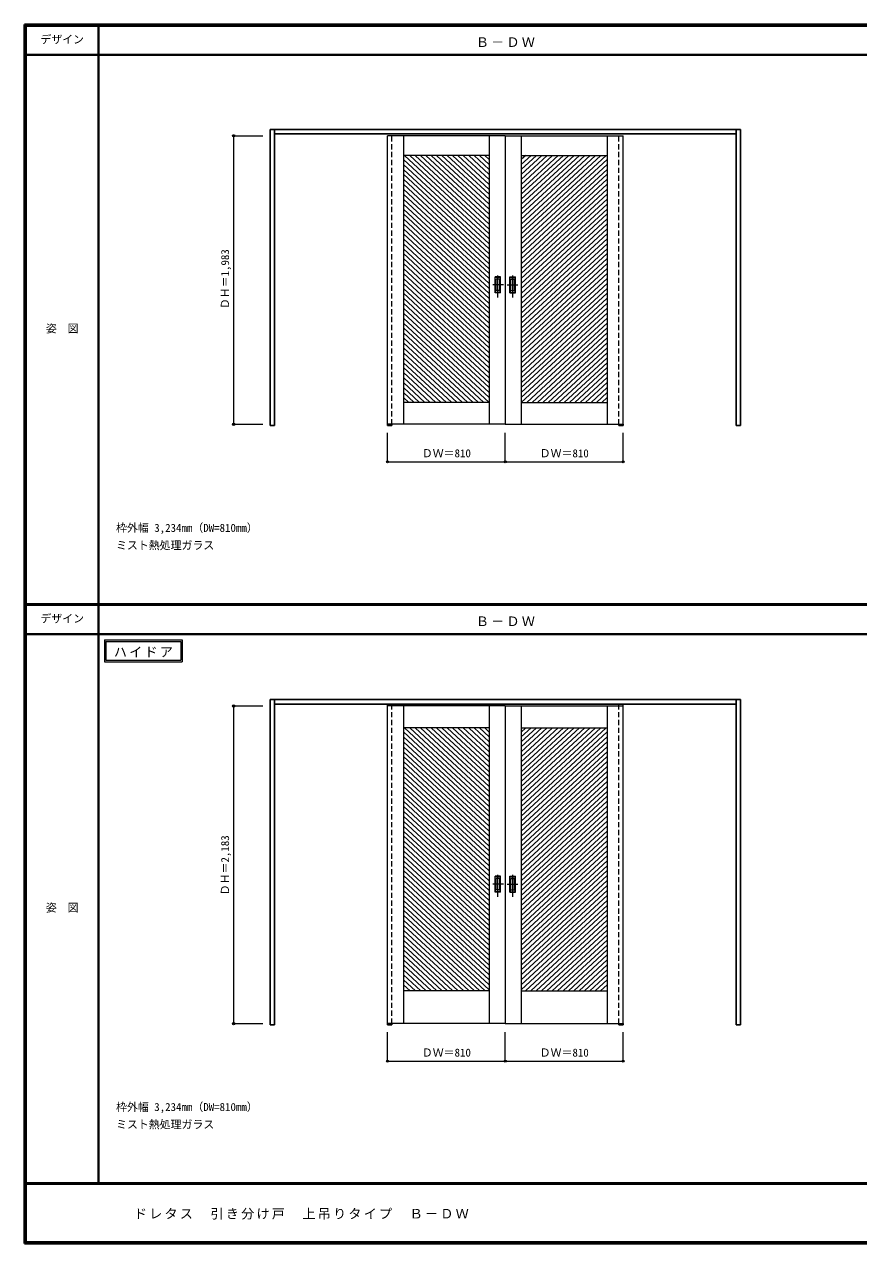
# Model space of a CAD drawing. Units: millimetres, scale not verified. Extents: x -6000 to 5700, y -4307 to 4175.
# Drawn here: x -6000 to -267, y -4205 to 4175 of the extents above; entities that cross this region are included whole.
import ezdxf
from ezdxf.enums import TextEntityAlignment as Align

# ---------------------------------------------------------------- set-up
doc = ezdxf.new("R2010")
doc.units = ezdxf.units.MM
doc.header["$LTSCALE"] = 30
doc.header["$PDMODE"] = 32
doc.header["$PDSIZE"] = 15
doc.linetypes.add('CHAIN1', pattern=[8, 5, -1, 1, -1])
doc.linetypes.add('DASHED1', pattern=[1.8, 1.2, -0.6])
for name, color, linetype, lineweight in [('0-2_扉', 7, 'Continuous', 18), ('0-4_枠', 3, 'Continuous', 25), ('0-6_引手', 7, 'Continuous', 18), ('0-A_文字', 7, 'Continuous', 18), ('0-B_寸法', 7, 'Continuous', 9), ('0-C_ハッチ', 4, 'Continuous', 9), ('F-1_枠', 6, 'Continuous', 40), ('F-A_文字', 7, 'Continuous', 18)]:
    doc.layers.add(name, color=color, linetype=linetype, lineweight=lineweight)
doc.styles.add('ＭＳ ゴシック', font='')
doc.styles.get('ＭＳ ゴシック').set_extended_font_data('MS Gothic')

msp = doc.modelspace()

# ---------------------------------------------------------------- linework, layer by layer
at = {"layer": '0-2_扉', "color": 4, "linetype": 'DASHED1', "lineweight": 9}
for p, q in [((-3505, 1426), (-3505, 3423)), ((-3475, 1426), (-3475, 3423)), ((-1915, 1426), (-1915, 3423)), ((-1885, 1426), (-1885, 3423))]:
    msp.add_line(p, q, dxfattribs=at)
at = {"layer": '0-2_扉'}
for p, q in [((-2695, 3409.5), (-3505, 3409.5)), ((-3395, 3409.5), (-3395, 1426.5)), ((-2805, 3409.5), (-2805, 1426.5)), ((-2695, 3409.5), (-2695, 1426.5)), ((-2695, 3409.5), (-1885, 3409.5)), ((-2695, 3409.5), (-2695, 1426.5)), ((-2585, 3409.5), (-2585, 1426.5)), ((-1995, 3409.5), (-1995, 1426.5)), ((-2805, 3274.5), (-3395, 3274.5)), ((-2585, 3274.5), (-1995, 3274.5)), ((-2805, 1576.5), (-3395, 1576.5)), ((-2585, 1576.5), (-1995, 1576.5)), ((-2695, -509.75), (-3505, -509.75)), ((-3395, -509.75), (-3395, -2692.75)), ((-2805, -509.75), (-2805, -2692.75)), ((-2695, -509.75), (-2695, -2692.75)), ((-2695, -509.75), (-1885, -509.75)), ((-2695, -509.75), (-2695, -2692.75)), ((-2585, -509.75), (-2585, -2692.75)), ((-1995, -509.75), (-1995, -2692.75)), ((-2805, -659.75), (-3395, -659.75)), ((-2585, -659.75), (-1995, -659.75)), ((-2805, -2467.75), (-3395, -2467.75)), ((-2585, -2467.75), (-1995, -2467.75))]:
    msp.add_line(p, q, dxfattribs=at)
at = {"layer": '0-2_扉', "color": 3, "lineweight": 25}
for p, q in [((-3505, 1426.5), (-3505, 1418)), ((-3475, 1426.5), (-3475, 1418)), ((-1915, 1426.5), (-1915, 1418)), ((-1885, 1426.5), (-1885, 1418)), ((-3505, 1418), (-3475, 1418)), ((-1915, 1418), (-1885, 1418))]:
    msp.add_line(p, q, dxfattribs=at)
at = {"layer": '0-2_扉'}
for points in [[(-2695, 1426.5), (-3505, 1426.5), (-3505, 3409.5)], [(-2695, 1426.5), (-1885, 1426.5), (-1885, 3409.5)], [(-2695, -2692.75), (-3505, -2692.75), (-3505, -509.75)], [(-2695, -2692.75), (-1885, -2692.75), (-1885, -509.75)]]:
    msp.add_lwpolyline(points, dxfattribs=at)
at = {"layer": '0-4_枠'}
for p, q in [((-4312, 1418), (-4312, 3453)), ((-4312, 3453), (-1078, 3453)), ((-4282, 1418), (-4282, 3453)), ((-1108, 1418), (-1108, 3453)), ((-1078, 1418), (-1078, 3453)), ((-4282, 3423), (-1108, 3423)), ((-4282, 1418), (-4312, 1418)), ((-1078, 1418), (-1108, 1418)), ((-4312, -2701.25), (-4312, -466.25)), ((-4312, -466.25), (-1078, -466.25)), ((-4282, -2701.25), (-4282, -466.25)), ((-4282, -496.25), (-1108, -496.25)), ((-1108, -2701.25), (-1108, -466.25)), ((-1078, -2701.25), (-1078, -466.25)), ((-4282, -2701.25), (-4312, -2701.25)), ((-3505, -2692.75), (-3505, -2701.25)), ((-3505, -2701.25), (-3475, -2701.25)), ((-3475, -2692.75), (-3475, -2701.25)), ((-1915, -2692.75), (-1915, -2701.25)), ((-1915, -2701.25), (-1885, -2701.25)), ((-1885, -2692.75), (-1885, -2701.25)), ((-1078, -2701.25), (-1108, -2701.25))]:
    msp.add_line(p, q, dxfattribs=at)
at = {"layer": '0-4_枠', "color": 4, "linetype": 'DASHED1', "lineweight": 9}
for p, q in [((-3505, -2693.25), (-3505, -496.25)), ((-3475, -2693.25), (-3475, -496.25)), ((-1915, -2693.25), (-1915, -496.25)), ((-1885, -2693.25), (-1885, -496.25))]:
    msp.add_line(p, q, dxfattribs=at)
at = {"layer": '0-6_引手'}
for p, q in [((-2727, 2439), (-2765, 2439)), ((-2765, 2329), (-2765, 2439)), ((-2727, 2329), (-2727, 2439)), ((-2663, 2439), (-2625, 2439)), ((-2663, 2329), (-2663, 2439)), ((-2625, 2329), (-2625, 2439)), ((-2733.5, 2423), (-2758.5, 2423)), ((-2758.5, 2345), (-2758.5, 2423)), ((-2733.5, 2345), (-2733.5, 2423)), ((-2656.5, 2423), (-2631.5, 2423)), ((-2656.5, 2345), (-2656.5, 2423)), ((-2631.5, 2345), (-2631.5, 2423)), ((-2727, 2329), (-2765, 2329)), ((-2733.5, 2345), (-2758.5, 2345)), ((-2663, 2329), (-2625, 2329)), ((-2656.5, 2345), (-2631.5, 2345)), ((-2727, -1680.25), (-2765, -1680.25)), ((-2765, -1790.25), (-2765, -1680.25)), ((-2733.5, -1696.25), (-2758.5, -1696.25)), ((-2758.5, -1774.25), (-2758.5, -1696.25)), ((-2733.5, -1774.25), (-2733.5, -1696.25)), ((-2727, -1790.25), (-2727, -1680.25)), ((-2663, -1680.25), (-2625, -1680.25)), ((-2663, -1790.25), (-2663, -1680.25)), ((-2656.5, -1696.25), (-2631.5, -1696.25)), ((-2656.5, -1774.25), (-2656.5, -1696.25)), ((-2631.5, -1774.25), (-2631.5, -1696.25)), ((-2625, -1790.25), (-2625, -1680.25)), ((-2727, -1790.25), (-2765, -1790.25)), ((-2733.5, -1774.25), (-2758.5, -1774.25)), ((-2663, -1790.25), (-2625, -1790.25)), ((-2656.5, -1774.25), (-2631.5, -1774.25))]:
    msp.add_line(p, q, dxfattribs=at)
at = {"layer": '0-6_引手', "linetype": 'DASHED1'}
for p, q in [((-2762, 2333), (-2762, 2435)), ((-2628, 2333), (-2628, 2435)), ((-2730, 2333), (-2762, 2333)), ((-2660, 2333), (-2628, 2333)), ((-2762, -1786.25), (-2762, -1684.25)), ((-2628, -1786.25), (-2628, -1684.25)), ((-2730, -1786.25), (-2762, -1786.25)), ((-2660, -1786.25), (-2628, -1786.25))]:
    msp.add_line(p, q, dxfattribs=at)
at = {"layer": '0-6_引手', "linetype": 'CHAIN1'}
for p, q in [((-2746, 2298.77), (-2746, 2469.62)), ((-2644, 2298.77), (-2644, 2469.62)), ((-2707.93, 2384), (-2780.44, 2384)), ((-2682.07, 2384), (-2609.56, 2384)), ((-2746, -1820.48), (-2746, -1649.63)), ((-2644, -1820.48), (-2644, -1649.63)), ((-2707.93, -1735.25), (-2780.44, -1735.25)), ((-2682.07, -1735.25), (-2609.56, -1735.25))]:
    msp.add_line(p, q, dxfattribs=at)
at = {"layer": '0-6_引手', "linetype": 'DASHED1'}
for points in [[(-2730, 2333), (-2730, 2435), (-2762, 2435)], [(-2660, 2333), (-2660, 2435), (-2628, 2435)], [(-2730, -1786.25), (-2730, -1684.25), (-2762, -1684.25)], [(-2660, -1786.25), (-2660, -1684.25), (-2628, -1684.25)]]:
    msp.add_lwpolyline(points, dxfattribs=at)
at = {"layer": '0-A_文字'}
for p, q in [((-5450, -55.5), (-5450, -205.5)), ((-5440, -65.5), (-4925.67, -65.5)), ((-4925.67, -65.5), (-4925.67, -195.5)), ((-5450, -205.5), (-4915.67, -205.5))]:
    msp.add_line(p, q, dxfattribs=at)
for points in [[(-5450, -55.5), (-4915.67, -55.5), (-4915.67, -205.5)], [(-5440, -65.5), (-5440, -195.5), (-4925.67, -195.5)]]:
    msp.add_lwpolyline(points, dxfattribs=at)
at = {"layer": '0-B_寸法', "color": 4}
for p, q in [((-4562, 3409.5), (-4362, 3409.5)), ((-4562, 3409.5), (-4562, 1426.5)), ((-4562, 1426.5), (-4362, 1426.5)), ((-3505, 1168), (-3505, 1368)), ((-2695, 1168), (-2695, 1368)), ((-1885, 1168), (-1885, 1368)), ((-3505, 1168), (-1885, 1168)), ((-4562, -509.75), (-4362, -509.75)), ((-4562, -509.75), (-4562, -2692.75)), ((-4562, -2692.75), (-4362, -2692.75)), ((-3505, -2951.25), (-3505, -2751.25)), ((-2695, -2951.25), (-2695, -2751.25)), ((-1885, -2951.25), (-1885, -2751.25)), ((-3505, -2951.25), (-1885, -2951.25))]:
    msp.add_line(p, q, dxfattribs=at)
at = {"layer": '0-B_寸法'}
for p in [(-4562, 3409.5), (-4562, 1426.5), (-3505, 1168), (-2695, 1168), (-1885, 1168), (-4562, -509.75), (-4562, -2692.75), (-3505, -2951.25), (-2695, -2951.25), (-1885, -2951.25)]:
    msp.add_point(p, dxfattribs=at)
at = {"layer": '0-C_ハッチ'}
for p, q in [((-3388.3, 3274.5), (-2805, 2734.41)), ((-3351.5, 3274.5), (-2805, 2768.48)), ((-3314.71, 3274.5), (-2805, 2802.55)), ((-3277.91, 3274.5), (-2805, 2836.62)), ((-3241.11, 3274.5), (-2805, 2870.69)), ((-3204.32, 3274.5), (-2805, 2904.76)), ((-3167.52, 3274.5), (-2805, 2938.84)), ((-3130.72, 3274.5), (-2805, 2972.91)), ((-3093.93, 3274.5), (-2805, 3006.98)), ((-3057.13, 3274.5), (-2805, 3041.05)), ((-3020.33, 3274.5), (-2805, 3075.12)), ((-2983.53, 3274.5), (-2805, 3109.19)), ((-2946.74, 3274.5), (-2805, 3143.26)), ((-2909.94, 3274.5), (-2805, 3177.33)), ((-2873.14, 3274.5), (-2805, 3211.4)), ((-2836.35, 3274.5), (-2805, 3245.47)), ((-2516.86, 3274.5), (-2585, 3211.4)), ((-2480.06, 3274.5), (-2585, 3177.33)), ((-2443.26, 3274.5), (-2585, 3143.26)), ((-2406.47, 3274.5), (-2585, 3109.19)), ((-2553.65, 3274.5), (-2585, 3245.47)), ((-2369.67, 3274.5), (-2585, 3075.12)), ((-2332.87, 3274.5), (-2585, 3041.05)), ((-2296.08, 3274.5), (-2585, 3006.98)), ((-2259.28, 3274.5), (-2585, 2972.91)), ((-2222.48, 3274.5), (-2585, 2938.84)), ((-2185.69, 3274.5), (-2585, 2904.76)), ((-2148.89, 3274.5), (-2585, 2870.69)), ((-2112.09, 3274.5), (-2585, 2836.62)), ((-2075.3, 3274.5), (-2585, 2802.55)), ((-2038.5, 3274.5), (-2585, 2768.48)), ((-2001.7, 3274.5), (-2585, 2734.41)), ((-3395, 3246.63), (-2805, 2700.34)), ((-3395, 3212.56), (-2805, 2666.27)), ((-1995, 3246.63), (-2585, 2700.34)), ((-1995, 3212.56), (-2585, 2666.27)), ((-3395, 3178.49), (-2805, 2632.2)), ((-3395, 3144.42), (-2805, 2598.12)), ((-3395, 3110.35), (-2805, 2564.05)), ((-1995, 3178.49), (-2585, 2632.2)), ((-1995, 3144.42), (-2585, 2598.12)), ((-1995, 3110.35), (-2585, 2564.05)), ((-3395, 3076.28), (-2805, 2529.98)), ((-3395, 3042.21), (-2805, 2495.91)), ((-1995, 3076.28), (-2585, 2529.98)), ((-1995, 3042.21), (-2585, 2495.91)), ((-3395, 3008.14), (-2805, 2461.84)), ((-3395, 2974.07), (-2805, 2427.77)), ((-3395, 2939.99), (-2805, 2393.7)), ((-1995, 3008.14), (-2585, 2461.84)), ((-1995, 2974.07), (-2585, 2427.77)), ((-1995, 2939.99), (-2585, 2393.7)), ((-3395, 2905.92), (-2805, 2359.63)), ((-3395, 2871.85), (-2805, 2325.56)), ((-1995, 2905.92), (-2585, 2359.63)), ((-1995, 2871.85), (-2585, 2325.56)), ((-3395, 2837.78), (-2805, 2291.49)), ((-3395, 2803.71), (-2805, 2257.41)), ((-3395, 2769.64), (-2805, 2223.34)), ((-1995, 2837.78), (-2585, 2291.49)), ((-1995, 2803.71), (-2585, 2257.41)), ((-1995, 2769.64), (-2585, 2223.34)), ((-3395, 2735.57), (-2805, 2189.27)), ((-3395, 2701.5), (-2805, 2155.2)), ((-1995, 2735.57), (-2585, 2189.27)), ((-1995, 2701.5), (-2585, 2155.2)), ((-3395, 2667.43), (-2805, 2121.13)), ((-3395, 2633.36), (-2805, 2087.06)), ((-3395, 2599.28), (-2805, 2052.99)), ((-1995, 2667.43), (-2585, 2121.13)), ((-1995, 2633.36), (-2585, 2087.06)), ((-1995, 2599.28), (-2585, 2052.99)), ((-3395, 2565.21), (-2805, 2018.92)), ((-3395, 2531.14), (-2805, 1984.85)), ((-1995, 2565.21), (-2585, 2018.92)), ((-1995, 2531.14), (-2585, 1984.85)), ((-3395, 2497.07), (-2805, 1950.77)), ((-3395, 2463), (-2805, 1916.7)), ((-1995, 2497.07), (-2585, 1950.77)), ((-1995, 2463), (-2585, 1916.7)), ((-3395, 2428.93), (-2805, 1882.63)), ((-3395, 2394.86), (-2805, 1848.56)), ((-3395, 2360.79), (-2805, 1814.49)), ((-1995, 2428.93), (-2585, 1882.63)), ((-1995, 2394.86), (-2585, 1848.56)), ((-1995, 2360.79), (-2585, 1814.49)), ((-3395, 2326.72), (-2805, 1780.42)), ((-3395, 2292.64), (-2805, 1746.35)), ((-1995, 2326.72), (-2585, 1780.42)), ((-1995, 2292.64), (-2585, 1746.35)), ((-3395, 2258.57), (-2805, 1712.28)), ((-3395, 2224.5), (-2805, 1678.21)), ((-3395, 2190.43), (-2805, 1644.14)), ((-1995, 2258.57), (-2585, 1712.28)), ((-1995, 2224.5), (-2585, 1678.21)), ((-1995, 2190.43), (-2585, 1644.14)), ((-3395, 2156.36), (-2805, 1610.06)), ((-3395, 2122.29), (-2805, 1575.99)), ((-1995, 2156.36), (-2585, 1610.06)), ((-1995, 2122.29), (-2585, 1575.99)), ((-3395, 2088.22), (-2842.34, 1576.5)), ((-3395, 2054.15), (-2879.14, 1576.5)), ((-3395, 2020.08), (-2915.94, 1576.5)), ((-1995, 2088.22), (-2547.66, 1576.5)), ((-1995, 2054.15), (-2510.86, 1576.5)), ((-1995, 2020.08), (-2474.06, 1576.5)), ((-3395, 1986.01), (-2952.73, 1576.5)), ((-3395, 1951.93), (-2989.53, 1576.5)), ((-1995, 1986.01), (-2437.27, 1576.5)), ((-1995, 1951.93), (-2400.47, 1576.5)), ((-3395, 1917.86), (-3026.33, 1576.5)), ((-3395, 1883.79), (-3063.13, 1576.5)), ((-3395, 1849.72), (-3099.92, 1576.5)), ((-1995, 1917.86), (-2363.67, 1576.5)), ((-1995, 1883.79), (-2326.88, 1576.5)), ((-1995, 1849.72), (-2290.08, 1576.5)), ((-3395, 1815.65), (-3136.72, 1576.5)), ((-3395, 1781.58), (-3173.52, 1576.5)), ((-1995, 1815.65), (-2253.28, 1576.5)), ((-1995, 1781.58), (-2216.49, 1576.5)), ((-3395, 1747.51), (-3210.31, 1576.5)), ((-3395, 1713.44), (-3247.11, 1576.5)), ((-3395, 1679.37), (-3283.91, 1576.5)), ((-1995, 1747.51), (-2179.69, 1576.5)), ((-1995, 1713.44), (-2142.89, 1576.5)), ((-1995, 1679.37), (-2106.09, 1576.5)), ((-3395, 1645.29), (-3320.7, 1576.5)), ((-3395, 1611.22), (-3357.5, 1576.5)), ((-1995, 1645.29), (-2069.3, 1576.5)), ((-1995, 1611.22), (-2032.5, 1576.5)), ((-3388.3, -659.75), (-2805, -1199.84)), ((-3351.5, -659.75), (-2805, -1165.77)), ((-3314.71, -659.75), (-2805, -1131.7)), ((-3277.91, -659.75), (-2805, -1097.63)), ((-3241.11, -659.75), (-2805, -1063.56)), ((-3204.32, -659.75), (-2805, -1029.49)), ((-3167.52, -659.75), (-2805, -995.41)), ((-3130.72, -659.75), (-2805, -961.34)), ((-3093.93, -659.75), (-2805, -927.27)), ((-3057.13, -659.75), (-2805, -893.2)), ((-3020.33, -659.75), (-2805, -859.13)), ((-2983.53, -659.75), (-2805, -825.06)), ((-2946.74, -659.75), (-2805, -790.99)), ((-2909.94, -659.75), (-2805, -756.92)), ((-2873.14, -659.75), (-2805, -722.85)), ((-2836.35, -659.75), (-2805, -688.78)), ((-2516.86, -659.75), (-2585, -722.85)), ((-2480.06, -659.75), (-2585, -756.92)), ((-2443.26, -659.75), (-2585, -790.99)), ((-2406.47, -659.75), (-2585, -825.06)), ((-2553.65, -659.75), (-2585, -688.78)), ((-2369.67, -659.75), (-2585, -859.13)), ((-2332.87, -659.75), (-2585, -893.2)), ((-2296.08, -659.75), (-2585, -927.27)), ((-2259.28, -659.75), (-2585, -961.34)), ((-2222.48, -659.75), (-2585, -995.41)), ((-2185.69, -659.75), (-2585, -1029.49)), ((-2148.89, -659.75), (-2585, -1063.56)), ((-2112.09, -659.75), (-2585, -1097.63)), ((-2075.3, -659.75), (-2585, -1131.7)), ((-2038.5, -659.75), (-2585, -1165.77)), ((-2001.7, -659.75), (-2585, -1199.84)), ((-3395, -687.62), (-2805, -1233.91)), ((-3395, -721.69), (-2805, -1267.98)), ((-1995, -687.62), (-2585, -1233.91)), ((-1995, -721.69), (-2585, -1267.98)), ((-3395, -755.76), (-2805, -1302.05)), ((-3395, -789.83), (-2805, -1336.13)), ((-3395, -823.9), (-2805, -1370.2)), ((-1995, -755.76), (-2585, -1302.05)), ((-1995, -789.83), (-2585, -1336.13)), ((-1995, -823.9), (-2585, -1370.2)), ((-3395, -857.97), (-2805, -1404.27)), ((-3395, -892.04), (-2805, -1438.34)), ((-1995, -857.97), (-2585, -1404.27)), ((-1995, -892.04), (-2585, -1438.34)), ((-3395, -926.11), (-2805, -1472.41)), ((-3395, -960.18), (-2805, -1506.48)), ((-3395, -994.26), (-2805, -1540.55)), ((-1995, -926.11), (-2585, -1472.41)), ((-1995, -960.18), (-2585, -1506.48)), ((-1995, -994.26), (-2585, -1540.55)), ((-3395, -1028.33), (-2805, -1574.62)), ((-3395, -1062.4), (-2805, -1608.69)), ((-1995, -1028.33), (-2585, -1574.62)), ((-1995, -1062.4), (-2585, -1608.69)), ((-3395, -1096.47), (-2805, -1642.76)), ((-3395, -1130.54), (-2805, -1676.84)), ((-3395, -1164.61), (-2805, -1710.91)), ((-1995, -1096.47), (-2585, -1642.76)), ((-1995, -1130.54), (-2585, -1676.84)), ((-1995, -1164.61), (-2585, -1710.91)), ((-3395, -1198.68), (-2805, -1744.98)), ((-3395, -1232.75), (-2805, -1779.05)), ((-1995, -1198.68), (-2585, -1744.98)), ((-1995, -1232.75), (-2585, -1779.05)), ((-3395, -1266.82), (-2805, -1813.12)), ((-3395, -1300.9), (-2805, -1847.19)), ((-3395, -1334.97), (-2805, -1881.26)), ((-1995, -1266.82), (-2585, -1813.12)), ((-1995, -1300.9), (-2585, -1847.19)), ((-1995, -1334.97), (-2585, -1881.26)), ((-3395, -1369.04), (-2805, -1915.33)), ((-3395, -1403.11), (-2805, -1949.4)), ((-1995, -1369.04), (-2585, -1915.33)), ((-1995, -1403.11), (-2585, -1949.4)), ((-3395, -1437.18), (-2805, -1983.48)), ((-3395, -1471.25), (-2805, -2017.55)), ((-3395, -1505.32), (-2805, -2051.62)), ((-1995, -1437.18), (-2585, -1983.48)), ((-1995, -1471.25), (-2585, -2017.55)), ((-1995, -1505.32), (-2585, -2051.62)), ((-3395, -1539.39), (-2805, -2085.69)), ((-3395, -1573.46), (-2805, -2119.76)), ((-1995, -1539.39), (-2585, -2085.69)), ((-1995, -1573.46), (-2585, -2119.76)), ((-3395, -1607.53), (-2805, -2153.83)), ((-3395, -1641.61), (-2805, -2187.9)), ((-3395, -1675.68), (-2805, -2221.97)), ((-1995, -1607.53), (-2585, -2153.83)), ((-1995, -1641.61), (-2585, -2187.9)), ((-1995, -1675.68), (-2585, -2221.97)), ((-3395, -1709.75), (-2805, -2256.04)), ((-3395, -1743.82), (-2805, -2290.12)), ((-1995, -1709.75), (-2585, -2256.04)), ((-1995, -1743.82), (-2585, -2290.12)), ((-3395, -1777.89), (-2805, -2324.19)), ((-3395, -1811.96), (-2805, -2358.26)), ((-1995, -1777.89), (-2585, -2324.19)), ((-1995, -1811.96), (-2585, -2358.26)), ((-3395, -1846.03), (-2805, -2392.33)), ((-3395, -1880.1), (-2805, -2426.4)), ((-3395, -1914.17), (-2805, -2460.47)), ((-1995, -1846.03), (-2585, -2392.33)), ((-1995, -1880.1), (-2585, -2426.4)), ((-1995, -1914.17), (-2585, -2460.47)), ((-3395, -1948.25), (-2833.93, -2467.75)), ((-3395, -1982.32), (-2870.73, -2467.75)), ((-1995, -1948.25), (-2556.07, -2467.75)), ((-1995, -1982.32), (-2519.27, -2467.75)), ((-3395, -2016.39), (-2907.53, -2467.75)), ((-3395, -2050.46), (-2944.33, -2467.75)), ((-3395, -2084.53), (-2981.12, -2467.75)), ((-1995, -2016.39), (-2482.47, -2467.75)), ((-1995, -2050.46), (-2445.68, -2467.75)), ((-1995, -2084.53), (-2408.88, -2467.75)), ((-3395, -2118.6), (-3017.92, -2467.75)), ((-3395, -2152.67), (-3054.72, -2467.75)), ((-1995, -2118.6), (-2372.08, -2467.75)), ((-1995, -2152.67), (-2335.29, -2467.75)), ((-3395, -2186.74), (-3091.51, -2467.75)), ((-3395, -2220.81), (-3128.31, -2467.75)), ((-3395, -2254.88), (-3165.11, -2467.75)), ((-1995, -2186.74), (-2298.49, -2467.75)), ((-1995, -2220.81), (-2261.69, -2467.75)), ((-1995, -2254.88), (-2224.89, -2467.75)), ((-3395, -2288.96), (-3201.9, -2467.75)), ((-3395, -2323.03), (-3238.7, -2467.75)), ((-1995, -2288.96), (-2188.1, -2467.75)), ((-1995, -2323.03), (-2151.3, -2467.75)), ((-3395, -2357.1), (-3275.5, -2467.75)), ((-3395, -2391.17), (-3312.29, -2467.75)), ((-3395, -2425.24), (-3349.09, -2467.75)), ((-1995, -2357.1), (-2114.5, -2467.75)), ((-1995, -2391.17), (-2077.71, -2467.75)), ((-1995, -2425.24), (-2040.91, -2467.75))]:
    msp.add_line(p, q, dxfattribs=at)
at = {"layer": 'F-1_枠'}
for p, q in [((-6000, 4175), (5700, 4175)), ((-6000, 4175), (-6000, -4205)), ((-6000, 4170), (5700, 4170)), ((-6000, 4165), (5700, 4165)), ((-5995, 4175), (-5995, -4205)), ((-5990, 4175), (-5990, -4205)), ((-5490, 4175), (-5490, -3790)), ((-6000, 3965), (5700, 3965)), ((-6000, 190.5), (5700, 190.5)), ((-6000, 187.5), (5700, 187.5)), ((-6000, 184.5), (5700, 184.5)), ((-6000, -15.5), (5700, -15.5)), ((5700, -3790), (-6000, -3790)), ((5700, -3795), (-6000, -3795)), ((5700, -4195), (-6000, -4195)), ((5700, -4200), (-6000, -4200)), ((5700, -4205), (-6000, -4205))]:
    msp.add_line(p, q, dxfattribs=at)

# ---------------------------------------------------------------- texts
at = {"layer": '0-A_文字', "style": 'ＭＳ ゴシック'}
for s, p in [('枠外幅 3,234mm（DW=810mm）', (-5370, 670.5)), ('ミスト熱処理ガラス', (-5370, 550.5)), ('枠外幅 3,234mm（DW=810mm）', (-5370, -3310)), ('ミスト熱処理ガラス', (-5370, -3430))]:
    msp.add_text(s, height=54.99, dxfattribs=at).set_placement(p, align=Align.BOTTOM_LEFT)
at = {"layer": '0-A_文字', "char_height": 65.98, "attachment_point": 7, "style": 'ＭＳ ゴシック'}
for s, insert in [('\\T1.17;Ｂ－ＤＷ', (-2897.5, 4020)), ('\\T1.17;Ｂ－ＤＷ', (-2897.5, 39.5)), ('\\T1.17;ハイドア', (-5385.34, -175.5))]:
    msp.add_mtext(s, dxfattribs=dict(at, insert=insert))
at = {"layer": '0-B_寸法', "style": 'ＭＳ ゴシック'}
for s, p in [('ＤＨ＝1,983', (-4577, 2217.75)), ('ＤＨ＝2,183', (-4577, -1810.75))]:
    msp.add_text(s, height=54.99, rotation=90, dxfattribs=at).set_placement(p, align=Align.BOTTOM_LEFT)
for p in [(-3268.75, 1183), (-2458.75, 1183), (-3268.75, -2936.25), (-2458.75, -2936.25)]:
    msp.add_text('ＤＷ＝810', height=54.99, dxfattribs=at).set_placement(p, align=Align.BOTTOM_LEFT)
at = {"layer": 'F-A_文字', "style": 'ＭＳ ゴシック'}
for s, p in [('デザイン', (-5890, 4027.5)), ('姿\u3000図', (-5852.5, 2040.25)), ('デザイン', (-5890, 47)), ('姿\u3000図', (-5852.5, -1940.25))]:
    msp.add_text(s, height=54.99, dxfattribs=at).set_placement(p, align=Align.BOTTOM_LEFT)
at = {"layer": 'F-A_文字', "insert": (-5247.55, -4040), "char_height": 65.98, "attachment_point": 7, "style": 'ＭＳ ゴシック'}
msp.add_mtext('\\T1.17;ドレタス\u3000引き分け戸\u3000上吊りタイプ\u3000Ｂ－ＤＷ', dxfattribs=at)

doc.saveas('drawing.dxf')
